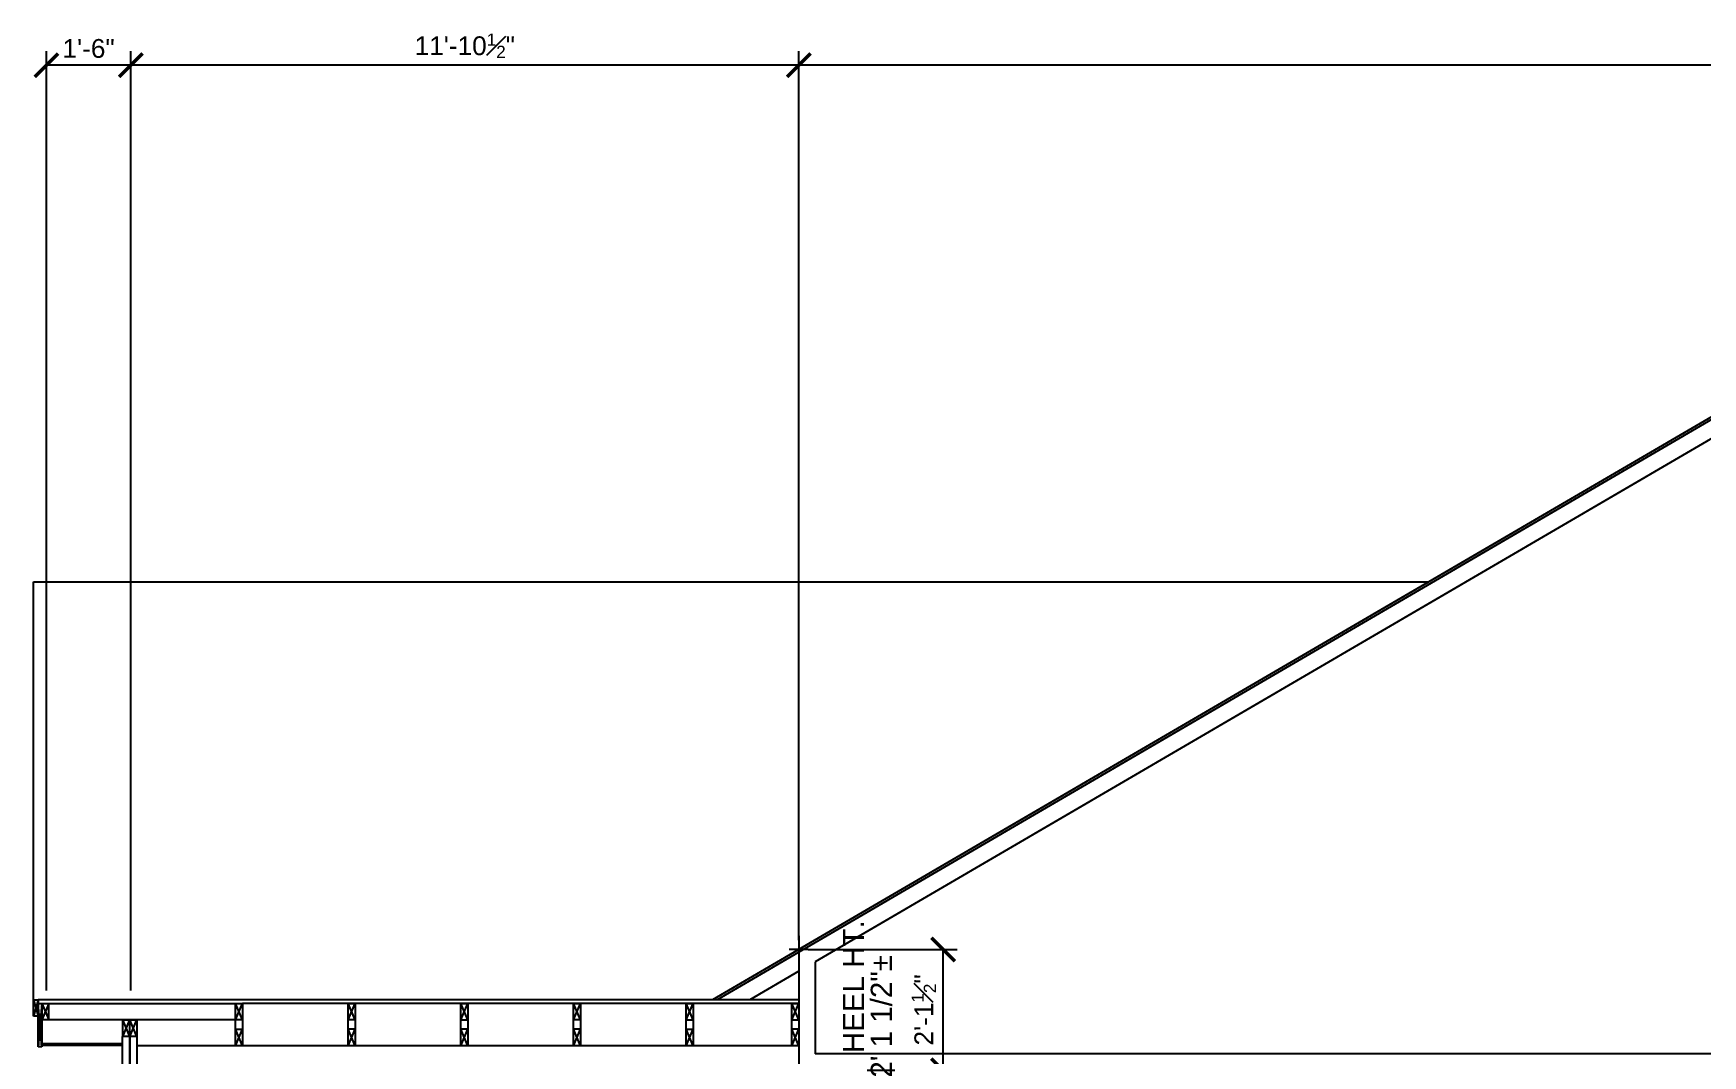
# Model space of a CAD drawing. Header units: inches. Extents: x -28708 to -16583, y 64755 to 66587.
# Drawn here: x -20675.5 to -20320, y 64998.6 to 65216.2 of the extents above; entities that cross this region are included whole.
import ezdxf

# ---------------------------------------------------------------- set-up
doc = ezdxf.new("R2010")
doc.units = ezdxf.units.IN
doc.header["$LTSCALE"] = 20
doc.header["$MEASUREMENT"] = 0
doc.linetypes.add('Solid', pattern=[0])
for name, color, linetype in [('BLOCKING', 2, 'Continuous'), ('CEILING SECTION', 2, 'Continuous'), ('DIM', 2, 'Continuous'), ('ROOF SECTION', 2, 'Continuous'), ('TEXT', 3, 'Continuous'), ('WALL SECTION', 5, 'Continuous')]:
    doc.layers.add(name, color=color, linetype=linetype)
doc.layers.add('SPSHAPE_OUTLINE', color=7, linetype='Continuous', lineweight=0)
doc.styles.add('0.25 INCH', font='arial.ttf', dxfattribs={"height": 4})
doc.styles.add('Arial', font='arial.ttf')
doc.dimstyles.new('0.25 INCH', dxfattribs={"dimtxt": 4, "dimasz": 5, "dimexe": 3, "dimexo": 2, "dimgap": 1.5, "dimtad": 1, "dimdec": 3, "dimzin": 3, "dimdsep": 46, "dimlunit": 4, "dimtxsty": '0.25 INCH', "dimblk": 'ARCHTICK', "dimcen": 0.09, "dimclrd": 95, "dimclre": 8, "dimclrt": 30, "dimadec": 0, "dimazin": 0, "dimtfac": 0.65, "dimtdec": 3, "dimtofl": 0, "dimtmove": 2, "dimatfit": 3, "dimfxl": 0.18, "dimfrac": 1, "dimtolj": 1, "dimtzin": 0, "dimlwd": -1, "dimlwe": -1, "dimarcsym": 0})

# ---------------------------------------------------------------- blocks, each defined once
blk = doc.blocks.new('_ArchTick')
at = {"color": 0, "linetype": 'ByBlock', "const_width": 0.15}
blk.add_lwpolyline([(-0.5, -0.5), (0.5, 0.5)], dxfattribs=at)
blk = doc.blocks.new('*D608')
at = {"layer": 'DEFPOINTS', "color": 0, "linetype": 'ByBlock', "lineweight": -2, "transparency": 16777216}
for p in [(-20512.5, 65209.45), (-19996.48, 65091.83), (-20512.5, 65021.21)]:
    blk.add_point(p, dxfattribs=at)
at = {"layer": 'DIM', "color": 8, "transparency": 16777216}
for p, q in [((-20512.5, 65023.21), (-20512.5, 65212.45)), ((-19996.48, 65093.83), (-19996.48, 65212.45))]:
    blk.add_line(p, q, dxfattribs=at)
at = {"layer": 'DIM', "color": 95, "transparency": 16777216}
blk.add_line((-19996.48, 65209.45), (-20512.5, 65209.45), dxfattribs=at)
at = {"layer": 'DIM', "color": 95, "linetype": 'ByBlock', "transparency": 16777216, "xscale": 5, "yscale": 5, "zscale": 5, "rotation": 180}
blk.add_blockref('_ArchTick', (-20512.5, 65209.45), dxfattribs=at)
at = {"layer": 'DIM', "color": 95, "linetype": 'ByBlock', "transparency": 16777216, "xscale": 5, "yscale": 5, "zscale": 5}
blk.add_blockref('_ArchTick', (-19996.48, 65209.45), dxfattribs=at)
at = {"layer": 'DIM', "color": 30, "linetype": 'ByBlock', "lineweight": -2, "transparency": 16777216, "insert": (-20254.49, 65212.99), "char_height": 4, "attachment_point": 5, "style": 'Arial'}
blk.add_mtext('\\A1;43\'-0"', dxfattribs=at)
blk = doc.blocks.new('*D609')
at = {"layer": 'DEFPOINTS', "color": 0, "linetype": 'ByBlock', "lineweight": -2, "transparency": 16777216}
for p in [(-20654.76, 65209.45), (-20512.5, 65021.21), (-20654.76, 65010.5)]:
    blk.add_point(p, dxfattribs=at)
at = {"layer": 'DIM', "color": 8, "transparency": 16777216}
for p, q in [((-20654.76, 65012.5), (-20654.76, 65212.45)), ((-20512.5, 65023.21), (-20512.5, 65212.45))]:
    blk.add_line(p, q, dxfattribs=at)
at = {"layer": 'DIM', "color": 95, "transparency": 16777216}
blk.add_line((-20512.5, 65209.45), (-20654.76, 65209.45), dxfattribs=at)
at = {"layer": 'DIM', "color": 95, "linetype": 'ByBlock', "transparency": 16777216, "xscale": 5, "yscale": 5, "zscale": 5, "rotation": 180}
blk.add_blockref('_ArchTick', (-20654.76, 65209.45), dxfattribs=at)
at = {"layer": 'DIM', "color": 95, "linetype": 'ByBlock', "transparency": 16777216, "xscale": 5, "yscale": 5, "zscale": 5}
blk.add_blockref('_ArchTick', (-20512.5, 65209.45), dxfattribs=at)
at = {"layer": 'DIM', "color": 30, "linetype": 'ByBlock', "lineweight": -2, "transparency": 16777216, "insert": (-20583.63, 65213.59), "char_height": 4, "attachment_point": 5, "style": 'Arial'}
blk.add_mtext('\\A1;11\'-10{\\H0.65x;\\S1#2;}"', dxfattribs=at)
blk = doc.blocks.new('*D610')
at = {"layer": 'DEFPOINTS', "color": 0, "linetype": 'ByBlock', "lineweight": -2, "transparency": 16777216}
for p in [(-20672.76, 65209.45), (-20672.76, 65010.5), (-20654.76, 65010.5)]:
    blk.add_point(p, dxfattribs=at)
at = {"layer": 'DIM', "color": 8, "transparency": 16777216}
for p, q in [((-20672.76, 65012.5), (-20672.76, 65212.45)), ((-20654.76, 65012.5), (-20654.76, 65212.45))]:
    blk.add_line(p, q, dxfattribs=at)
at = {"layer": 'DIM', "color": 95, "transparency": 16777216}
blk.add_line((-20654.76, 65209.45), (-20672.76, 65209.45), dxfattribs=at)
at = {"layer": 'DIM', "color": 95, "linetype": 'ByBlock', "transparency": 16777216, "xscale": 5, "yscale": 5, "zscale": 5, "rotation": 180}
blk.add_blockref('_ArchTick', (-20672.76, 65209.45), dxfattribs=at)
at = {"layer": 'DIM', "color": 95, "linetype": 'ByBlock', "transparency": 16777216, "xscale": 5, "yscale": 5, "zscale": 5}
blk.add_blockref('_ArchTick', (-20654.76, 65209.45), dxfattribs=at)
at = {"layer": 'DIM', "color": 30, "linetype": 'ByBlock', "lineweight": -2, "transparency": 16777216, "insert": (-20663.76, 65212.99), "char_height": 4, "attachment_point": 5, "style": 'Arial'}
blk.add_mtext('\\A1;1\'-6"', dxfattribs=at)
blk = doc.blocks.new('*D612')
at = {"layer": 'DEFPOINTS', "color": 0, "linetype": 'ByBlock', "lineweight": -2, "transparency": 16777216}
for p in [(-20512.5, 65021.22), (-20481.76, 65021.22), (-20506.5, 64995.5)]:
    blk.add_point(p, dxfattribs=at)
at = {"layer": 'DIM', "color": 8, "transparency": 16777216}
for p, q in [((-20510.5, 65021.22), (-20478.76, 65021.22)), ((-20504.5, 64995.5), (-20478.76, 64995.5))]:
    blk.add_line(p, q, dxfattribs=at)
at = {"layer": 'DIM', "color": 95, "transparency": 16777216}
blk.add_line((-20481.76, 64995.5), (-20481.76, 65021.22), dxfattribs=at)
at = {"layer": 'DIM', "color": 95, "linetype": 'ByBlock', "transparency": 16777216, "xscale": 5, "yscale": 5, "zscale": 5}
for p, rotation in [((-20481.76, 65021.22), 90), ((-20481.76, 64995.5), 270)]:
    blk.add_blockref('_ArchTick', p, dxfattribs=dict(at, rotation=rotation))
at = {"layer": 'DIM', "color": 30, "linetype": 'ByBlock', "lineweight": -2, "transparency": 16777216, "insert": (-20485.87, 65008.36), "char_height": 4, "attachment_point": 5, "rotation": 90, "style": 'Arial'}
blk.add_mtext('\\A1;2\'-1{\\H0.65x;\\S1#2;}"', dxfattribs=at)

msp = doc.modelspace()

# ---------------------------------------------------------------- linework, layer by layer
at = {"color": 136, "linetype": 'Solid', "true_color": 0x008080}
for p, q in [((-20512.5208, 65023.2103), (-20512.5208, 65019.2103)), ((-20510.5208, 65021.2103), (-20514.5208, 65021.2103))]:
    msp.add_line(p, q, dxfattribs=at)
at = {"layer": 'BLOCKING', "linetype": 'Solid'}
for p, q in [((-20675.5099, 65010.4952), (-20674.5099, 65010.4952)), ((-20675.5099, 65006.9952), (-20675.5099, 65010.4952)), ((-20675.5099, 65010.4952), (-20674.5099, 65006.9952)), ((-20674.5099, 65010.4952), (-20675.5099, 65006.9952)), ((-20674.5099, 65010.4952), (-20674.5099, 65006.9952)), ((-20674.4861, 65000.4767), (-20674.4861, 65009.7267)), ((-20673.7361, 65009.7267), (-20674.4861, 65000.4767)), ((-20673.7361, 65000.4767), (-20674.4861, 65009.7267)), ((-20674.4861, 65009.7267), (-20672.2361, 65009.7267)), ((-20673.7361, 65009.7267), (-20673.7361, 65000.4767)), ((-20673.7361, 65009.7267), (-20672.2361, 65006.2267)), ((-20672.2361, 65009.7267), (-20673.7361, 65006.2267)), ((-20672.2361, 65006.2267), (-20672.2361, 65009.7267)), ((-20632.4861, 65009.7267), (-20630.9861, 65009.7267)), ((-20630.9861, 65006.2267), (-20632.4861, 65009.7267)), ((-20632.4861, 65006.2267), (-20630.9861, 65009.7267)), ((-20632.4861, 65000.727), (-20632.4861, 65009.7267)), ((-20630.9861, 65009.7267), (-20630.9861, 65000.727)), ((-20608.4839, 65009.727), (-20606.9839, 65009.727)), ((-20606.9839, 65006.227), (-20608.4839, 65009.727)), ((-20608.4839, 65006.227), (-20606.9839, 65009.727)), ((-20608.4839, 65000.727), (-20608.4839, 65009.727)), ((-20606.9839, 65009.727), (-20606.9839, 65000.727)), ((-20584.4839, 65009.727), (-20582.9839, 65009.727)), ((-20582.9839, 65006.227), (-20584.4839, 65009.727)), ((-20584.4839, 65006.227), (-20582.9839, 65009.727)), ((-20584.4839, 65000.727), (-20584.4839, 65009.727)), ((-20582.9839, 65009.727), (-20582.9839, 65000.727)), ((-20560.4839, 65009.727), (-20558.9839, 65009.727)), ((-20558.9839, 65006.227), (-20560.4839, 65009.727)), ((-20560.4839, 65006.227), (-20558.9839, 65009.727)), ((-20560.4839, 65000.727), (-20560.4839, 65009.727)), ((-20558.9839, 65009.727), (-20558.9839, 65000.727)), ((-20536.4839, 65009.727), (-20534.9839, 65009.727)), ((-20534.9839, 65006.227), (-20536.4839, 65009.727)), ((-20536.4839, 65006.227), (-20534.9839, 65009.727)), ((-20536.4839, 65000.727), (-20536.4839, 65009.727)), ((-20534.9839, 65009.727), (-20534.9839, 65000.727)), ((-20513.9969, 65009.727), (-20512.4969, 65009.727)), ((-20512.4969, 65006.227), (-20513.9969, 65009.727)), ((-20513.9969, 65006.227), (-20512.4969, 65009.727)), ((-20513.9969, 65000.727), (-20513.9969, 65009.727)), ((-20512.4969, 65009.727), (-20512.4969, 65006.227)), ((-20674.5099, 65006.9952), (-20675.5099, 65006.9952)), ((-20672.2361, 65006.2267), (-20673.7361, 65006.2267)), ((-20656.4861, 65002.7267), (-20656.4861, 65006.2267)), ((-20654.9861, 65002.7267), (-20656.4861, 65006.2267)), ((-20656.4861, 65002.7267), (-20654.9861, 65006.2267)), ((-20656.4861, 65006.2267), (-20653.4861, 65006.2267)), ((-20654.9861, 65002.7267), (-20654.9861, 65006.2267)), ((-20653.4861, 65002.7267), (-20654.9861, 65006.2267)), ((-20654.9861, 65002.7267), (-20653.4861, 65006.2267)), ((-20653.4861, 65006.2267), (-20653.4861, 65002.7267)), ((-20630.9861, 65006.2267), (-20632.4861, 65006.2267)), ((-20632.4861, 65004.227), (-20630.9861, 65004.227)), ((-20630.9861, 65000.727), (-20632.4861, 65004.227)), ((-20632.4861, 65000.727), (-20630.9861, 65004.227)), ((-20606.9839, 65006.227), (-20608.4839, 65006.227)), ((-20606.9839, 65004.227), (-20608.4839, 65004.227)), ((-20606.9839, 65000.727), (-20608.4839, 65004.227)), ((-20608.4839, 65000.727), (-20606.9839, 65004.227)), ((-20584.4839, 65006.227), (-20582.9839, 65006.227)), ((-20582.9839, 65004.227), (-20584.4839, 65004.227)), ((-20582.9839, 65000.727), (-20584.4839, 65004.227)), ((-20584.4839, 65000.727), (-20582.9839, 65004.227)), ((-20558.9839, 65006.227), (-20560.4839, 65006.227)), ((-20558.9839, 65004.227), (-20560.4839, 65004.227)), ((-20558.9839, 65000.727), (-20560.4839, 65004.227)), ((-20560.4839, 65000.727), (-20558.9839, 65004.227)), ((-20536.4839, 65006.227), (-20534.9839, 65006.227)), ((-20536.4839, 65004.227), (-20534.9839, 65004.227)), ((-20534.9839, 65000.727), (-20536.4839, 65004.227)), ((-20536.4839, 65000.727), (-20534.9839, 65004.227)), ((-20513.9969, 65006.227), (-20512.4969, 65006.227)), ((-20512.4969, 65004.227), (-20513.9969, 65004.227)), ((-20512.4969, 65000.727), (-20513.9969, 65004.227)), ((-20513.9969, 65000.727), (-20512.4969, 65004.227)), ((-20512.4969, 65004.227), (-20512.4969, 65000.727)), ((-20673.7361, 65000.4767), (-20674.4861, 65000.4767)), ((-20653.4861, 65002.7267), (-20656.5097, 65002.7267)), ((-20630.9861, 65000.727), (-20632.4861, 65000.727)), ((-20606.9839, 65000.727), (-20608.4839, 65000.727)), ((-20582.9839, 65000.727), (-20584.4839, 65000.727)), ((-20558.9839, 65000.727), (-20560.4839, 65000.727)), ((-20534.9839, 65000.727), (-20536.4839, 65000.727)), ((-20512.4969, 65000.727), (-20513.9969, 65000.727))]:
    msp.add_line(p, q, dxfattribs=at)
at = {"layer": 'CEILING SECTION', "linetype": 'Solid'}
for p, q in [((-20512.4969, 65010.4954), (-20674.5099, 65010.4952)), ((-20512.4969, 65009.727), (-20630.9861, 65009.7267)), ((-20512.4969, 65000.7267), (-20653.4861, 65000.7267)), ((-20306.9986, 64998.9954), (-20509.0099, 64998.9954))]:
    msp.add_line(p, q, dxfattribs=at)
at = {"layer": 'ROOF SECTION', "linetype": 'Solid'}
for p, q in [((-20209.6741, 65197.8704), (-20530.8894, 65010.4954)), ((-20209.6573, 65197.2799), (-20529.8601, 65010.4954)), ((-20209.7252, 65193.1886), (-20509.0099, 65018.6064)), ((-20675.5099, 65006.9952), (-20675.5099, 65099.4954)), ((-20675.5099, 65099.4954), (-20378.3173, 65099.4954)), ((-20509.0099, 65018.6064), (-20509.0099, 64998.9954)), ((-20512.4969, 65016.572), (-20522.9137, 65010.4954)), ((-20672.2361, 65009.7267), (-20630.9861, 65009.7267)), ((-20630.9861, 65006.2267), (-20672.2361, 65006.2267)), ((-20673.7361, 65001.2267), (-20656.5097, 65001.2267)), ((-20673.7361, 65000.8517), (-20656.5097, 65000.8517))]:
    msp.add_line(p, q, dxfattribs=at)
at = {"layer": 'SPSHAPE_OUTLINE', "color": 136, "linetype": 'Solid', "true_color": 0x008080}
msp.add_line((-20512.4969, 65006.227), (-20512.4969, 65004.227), dxfattribs=at)
at = {"layer": 'WALL SECTION', "linetype": 'Solid'}
for p, q in [((-20512.4969, 65024.1236), (-20512.4969, 64862.3704)), ((-20656.5097, 64974.9472), (-20656.5097, 65002.7267)), ((-20655.0097, 65002.7267), (-20655.0097, 64974.9472)), ((-20654.9861, 64974.9472), (-20654.9861, 65002.7267)), ((-20653.4861, 65002.7267), (-20653.4861, 64974.9472))]:
    msp.add_line(p, q, dxfattribs=at)

# ---------------------------------------------------------------- texts
at = {"layer": 'TEXT', "linetype": 'Solid', "style": 'Arial'}
for s, p in [('HEEL HT.', (-20498.6016, 64999.1382)), ('2\' 1 1/2"±', (-20492.6661, 64993.9398))]:
    msp.add_text(s, height=4.5, rotation=90, dxfattribs=at).set_placement(p)

# ---------------------------------------------------------------- dimensions: what is measured, and where the dimension line sits
at = {"layer": 'DIM', "linetype": 'ByBlock', "lineweight": -2}
for base, p1, p2, angle, override, picture, middle in [((-20672.7587, 65209.4487), (-20654.7587, 65010.4952), (-20672.7587, 65010.4952), 180, {"dimtxsty": 'Arial'}, '*D610', (-20663.7587, 65212.991)), ((-20654.7587, 65209.4487), (-20512.4969, 65021.2103), (-20654.7587, 65010.4952), 180, {"dimdec": 1, "dimtxsty": 'Arial'}, '*D609', (-20583.6278, 65213.5934)), ((-20512.4969, 65209.4487), (-19996.4839, 65091.8291), (-20512.4969, 65021.2103), 180, {"dimtxsty": 'Arial'}, '*D608', (-20254.4904, 65212.9923)), ((-20481.7554, 65021.2243), (-20506.4969, 64995.4954), (-20512.4969, 65021.2243), 90, {"dimdec": 1, "dimtxsty": 'Arial'}, '*D612', (-20485.866, 65008.3599))]:
    dim = msp.add_linear_dim(base=base, p1=p1, p2=p2, angle=angle, dimstyle='0.25 INCH', override=override, dxfattribs=at)
    dim.commit()
    dim.dimension.update_dxf_attribs({"geometry": picture, "text_midpoint": middle})

doc.saveas('drawing.dxf')
